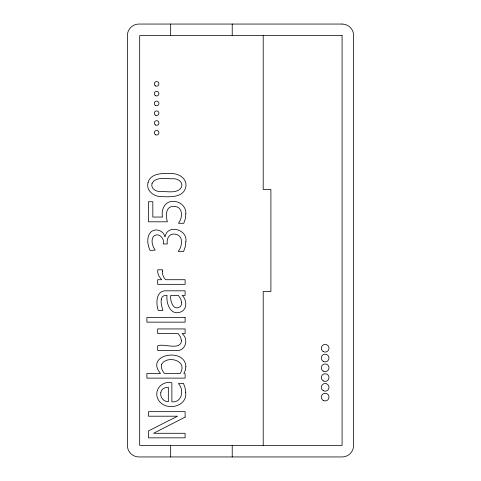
<?xml version="1.0" encoding="UTF-8"?>
<svg xmlns="http://www.w3.org/2000/svg" width="481" height="481" viewBox="0 0 481 481"><rect width="100%" height="100%" fill="white"/><g stroke="black" fill="none" stroke-linecap="round" stroke-linejoin="round"><path stroke-width="0.72" d="M263.203 35.594L263.203 189.514L270.899 189.514L270.899 291.486L263.203 291.486L263.203 445.406M232.227 24.05L232.227 35.594M232.227 445.406L232.227 456.95M170.659 24.05L170.659 35.594M170.659 445.406L170.659 456.95M162.446 271.128C162.109 274.308 163.402 277.459 165.626 279.714L185.113 279.714L185.113 284.331L157.666 284.331L157.666 279.714L161.742 279.714C159.319 277.044 157.022 273.563 157.81 269.787L162.632 269.787L162.446 271.128M185.876 213.714L185.299 218.885L183.784 223.292L178.601 223.292L178.601 222.95C183.123 217.43 182.966 205.766 173.443 206.487C165.38 206.096 165.759 216.396 167.37 221.795L148.527 221.795L148.527 201.719L152.826 201.719L152.826 217.051L162.554 217.051C160.834 209.842 164.965 200.619 173.467 201.497C180.183 201.142 186.279 206.908 185.876 213.714M185.876 241.432L185.209 246.885L183.616 251.431L178.427 251.431L178.427 251.088C182.287 246.248 183.736 235.738 175.727 234.307C169.739 232.582 166.137 238.636 167.322 243.963L163.245 243.963C165.085 238.077 157.762 231.475 153.144 236.784C150.793 241.101 152.567 246.362 155.207 250.126L150.024 250.421C147.493 244.691 146.17 236.586 151.13 231.752C155.766 227.802 163.618 230.724 164.791 236.664L165.133 236.664C167.358 223.737 187.818 229.437 185.876 241.432M185.876 366.552L185.323 370.37L183.832 373.503L185.113 373.797L185.113 378.126L146.879 378.126L146.879 373.503L160.54 373.503C144.288 354.641 184.951 346.867 185.876 366.552M161.267 299.447C160.648 303.21 161.863 306.896 162.951 310.425L158.255 310.425C155.754 303.361 155.934 290.187 166.342 290.819L185.113 290.819L185.113 295.412L182.191 295.412C186.941 299.825 187.566 309.403 180.652 312.001C170.563 315.999 165.975 303.361 167.051 295.412C164.376 295.033 161.46 296.458 161.267 299.447M185.75 392.694C187.151 406.842 166.666 411.129 159.139 401.1C152.429 391.744 160.943 380.351 171.867 382.792L171.867 401.809C182.01 402.94 184.47 389.706 178.403 383.579L183.441 383.309L184.993 387.488L185.75 392.694M181.475 340.674C180.832 351.178 162.903 342.947 157.666 345.887L157.666 350.505L175.481 350.505C185.269 352.086 189.37 339.231 182.065 333.549L185.113 333.549L185.113 328.932L157.666 328.932L157.666 333.549L178.156 333.549L180.519 337.067L181.475 340.674M160.846 392.352C159.728 397.053 163.54 401.713 168.332 401.809L168.332 387.289C165.139 387.277 161.279 388.774 160.846 392.352M161.46 364.64C160.84 367.881 162.404 371.061 164.424 373.503L180.147 373.503C188.588 360.269 166.45 354.744 161.46 364.64M148.082 182.311C145.581 191.011 154.389 197.036 162.235 196.651C170.28 196.939 182.726 197.589 185.582 187.957C188.077 179.251 179.251 173.244 171.404 173.617C163.366 173.316 150.974 172.727 148.082 182.311M152.086 183.261C150.385 188.456 155.904 191.709 160.42 191.57C167.087 191.119 177.513 194.186 181.565 187.049C183.297 181.89 177.862 178.625 173.364 178.722C166.673 179.166 156.133 176.106 152.086 183.261M181.626 302.687L181.325 304.936L180.417 306.571C173.292 311.658 169.931 300.884 170.737 295.412L178.355 295.412L180.676 298.731L181.626 302.687M185.113 417.123L153.559 433.291L185.113 433.291L185.113 437.836L148.527 437.836L148.527 430.928L177.495 416.209L148.527 416.209L148.527 411.664L185.113 411.664L185.113 417.123M342.087 24.05L138.913 24.05A11.544 11.544 0 0 0 127.369 35.594L127.369 445.406A11.544 11.544 0 0 0 138.913 456.95L342.087 456.95A11.544 11.544 0 0 0 353.631 445.406L353.631 35.594A11.544 11.544 0 0 0 342.087 24.05M342.087 35.594L139.682 35.594L139.682 445.406L342.087 445.406L342.087 35.594M185.113 317.532L146.879 317.532L146.879 322.15L185.113 322.15L185.113 317.532M155.459 134.758A2.309 2.309 0 0 0 158.922 132.756A2.309 2.309 0 0 0 155.459 130.754A2.309 2.309 0 0 0 155.459 134.758M155.459 124.982A2.309 2.309 0 0 0 158.922 122.98A2.309 2.309 0 0 0 155.459 120.984A2.309 2.309 0 0 0 155.459 124.982M155.459 115.206A2.309 2.309 0 0 0 158.922 113.209A2.309 2.309 0 0 0 155.459 111.207A2.309 2.309 0 0 0 155.459 115.206M155.459 105.435A2.309 2.309 0 0 0 158.922 103.433A2.309 2.309 0 0 0 155.459 101.437A2.309 2.309 0 0 0 155.459 105.435M155.459 95.659A2.309 2.309 0 0 0 158.922 93.663A2.309 2.309 0 0 0 155.459 91.661A2.309 2.309 0 0 0 155.459 95.659M155.459 85.889A2.309 2.309 0 0 0 158.922 83.886A2.309 2.309 0 0 0 155.459 81.884A2.309 2.309 0 0 0 155.459 85.889M323.232 351.575A3.848 3.848 0 0 0 329.004 348.244A3.848 3.848 0 0 0 323.232 344.913A3.848 3.848 0 0 0 323.232 351.575M323.232 361.351A3.848 3.848 0 0 0 329.004 358.02A3.848 3.848 0 0 0 323.232 354.683A3.848 3.848 0 0 0 323.232 361.351M323.232 371.122A3.848 3.848 0 0 0 329.004 367.791A3.848 3.848 0 0 0 323.232 364.46A3.848 3.848 0 0 0 323.232 371.122M323.232 380.898A3.848 3.848 0 0 0 329.004 377.567A3.848 3.848 0 0 0 323.232 374.236A3.848 3.848 0 0 0 323.232 380.898M323.232 390.674A3.848 3.848 0 0 0 329.004 387.337A3.848 3.848 0 0 0 323.232 384.006A3.848 3.848 0 0 0 323.232 390.674M323.232 400.445A3.848 3.848 0 0 0 329.004 397.114A3.848 3.848 0 0 0 323.232 393.783A3.848 3.848 0 0 0 323.232 400.445"/></g></svg>
